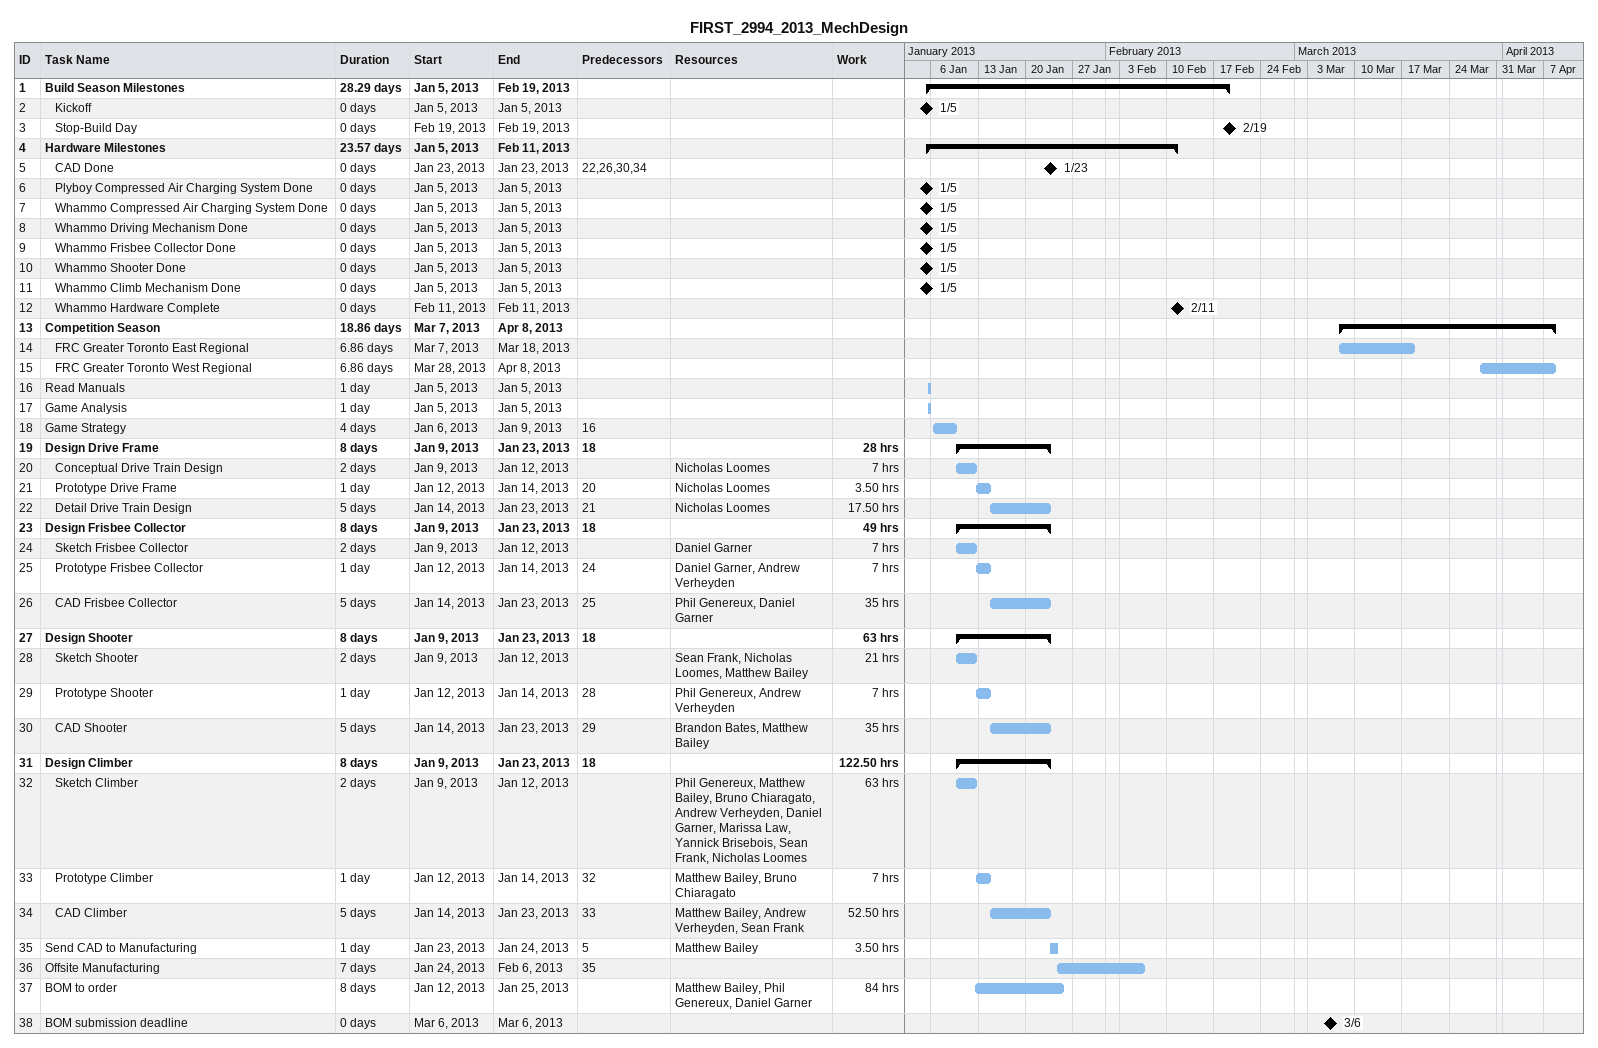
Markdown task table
FIRST_2994_2013_MechDesign

| ID | Level | Task | Duration | Start | Finish | Predecessors | Resources | Work (h) |
|---|---|---|---|---|---|---|---|---|
| 1 | 1 | **Build Season Milestones** | 28.29d | 2013-01-05 | 2013-02-19 |  |  |  |
| 2 | 2 | Kickoff | 0d | 2013-01-05 | 2013-01-05 |  |  |  |
| 3 | 2 | Stop-Build Day | 0d | 2013-02-19 | 2013-02-19 |  |  |  |
| 4 | 1 | **Hardware Milestones** | 23.57d | 2013-01-05 | 2013-02-11 |  |  |  |
| 5 | 2 | CAD Done | 0d | 2013-01-23 | 2013-01-23 | 22, 26, 30, 34 |  |  |
| 6 | 2 | Plyboy Compressed Air Charging System Done | 0d | 2013-01-05 | 2013-01-05 |  |  |  |
| 7 | 2 | Whammo Compressed Air Charging System Done | 0d | 2013-01-05 | 2013-01-05 |  |  |  |
| 8 | 2 | Whammo Driving Mechanism Done | 0d | 2013-01-05 | 2013-01-05 |  |  |  |
| 9 | 2 | Whammo Frisbee Collector Done | 0d | 2013-01-05 | 2013-01-05 |  |  |  |
| 10 | 2 | Whammo Shooter Done | 0d | 2013-01-05 | 2013-01-05 |  |  |  |
| 11 | 2 | Whammo Climb Mechanism Done | 0d | 2013-01-05 | 2013-01-05 |  |  |  |
| 12 | 2 | Whammo Hardware Complete | 0d | 2013-02-11 | 2013-02-11 |  |  |  |
| 13 | 1 | **Competition Season** | 18.86d | 2013-03-07 | 2013-04-08 |  |  |  |
| 14 | 2 | FRC Greater Toronto East Regional | 6.86d | 2013-03-07 | 2013-03-18 |  |  |  |
| 15 | 2 | FRC Greater Toronto West Regional | 6.86d | 2013-03-28 | 2013-04-08 |  |  |  |
| 16 | 1 | Read Manuals | 1d | 2013-01-05 | 2013-01-05 |  |  |  |
| 17 | 1 | Game Analysis | 1d | 2013-01-05 | 2013-01-05 |  |  |  |
| 18 | 1 | Game Strategy | 4d | 2013-01-06 | 2013-01-09 | 16 |  |  |
| 19 | 1 | **Design Drive Frame** | 8d | 2013-01-09 | 2013-01-23 | 18 |  | 28 |
| 20 | 2 | Conceptual Drive Train Design | 2d | 2013-01-09 | 2013-01-12 |  | Nicholas Loomes | 7 |
| 21 | 2 | Prototype Drive Frame | 1d | 2013-01-12 | 2013-01-14 | 20 | Nicholas Loomes | 3.50 |
| 22 | 2 | Detail Drive Train Design | 5d | 2013-01-14 | 2013-01-23 | 21 | Nicholas Loomes | 17.50 |
| 23 | 1 | **Design Frisbee Collector** | 8d | 2013-01-09 | 2013-01-23 | 18 |  | 49 |
| 24 | 2 | Sketch Frisbee Collector | 2d | 2013-01-09 | 2013-01-12 |  | Daniel Garner | 7 |
| 25 | 2 | Prototype Frisbee Collector | 1d | 2013-01-12 | 2013-01-14 | 24 | Daniel Garner, Andrew Verheyden | 7 |
| 26 | 2 | CAD Frisbee Collector | 5d | 2013-01-14 | 2013-01-23 | 25 | Phil Genereux, Daniel Garner | 35 |
| 27 | 1 | **Design Shooter** | 8d | 2013-01-09 | 2013-01-23 | 18 |  | 63 |
| 28 | 2 | Sketch Shooter | 2d | 2013-01-09 | 2013-01-12 |  | Sean Frank, Nicholas Loomes, Matthew Bailey | 21 |
| 29 | 2 | Prototype Shooter | 1d | 2013-01-12 | 2013-01-14 | 28 | Phil Genereux, Andrew Verheyden | 7 |
| 30 | 2 | CAD Shooter | 5d | 2013-01-14 | 2013-01-23 | 29 | Brandon Bates, Matthew Bailey | 35 |
| 31 | 1 | **Design Climber** | 8d | 2013-01-09 | 2013-01-23 | 18 |  | 122.50 |
| 32 | 2 | Sketch Climber | 2d | 2013-01-09 | 2013-01-12 |  | Phil Genereux, Matthew Bailey, Bruno Chiaragato, Andrew Verheyden, Daniel Garner, Marissa Law, Yannick Brisebois, Sean Frank, Nicholas Loomes | 63 |
| 33 | 2 | Prototype Climber | 1d | 2013-01-12 | 2013-01-14 | 32 | Matthew Bailey, Bruno Chiaragato | 7 |
| 34 | 2 | CAD Climber | 5d | 2013-01-14 | 2013-01-23 | 33 | Matthew Bailey, Andrew Verheyden, Sean Frank | 52.50 |
| 35 | 1 | Send CAD to Manufacturing | 1d | 2013-01-23 | 2013-01-24 | 5 | Matthew Bailey | 3.50 |
| 36 | 1 | Offsite Manufacturing | 7d | 2013-01-24 | 2013-02-06 | 35 |  |  |
| 37 | 1 | BOM to order | 8d | 2013-01-12 | 2013-01-25 |  | Matthew Bailey, Phil Genereux, Daniel Garner | 84 |
| 38 | 1 | BOM submission deadline | 0d | 2013-03-06 | 2013-03-06 |  |  |  |
